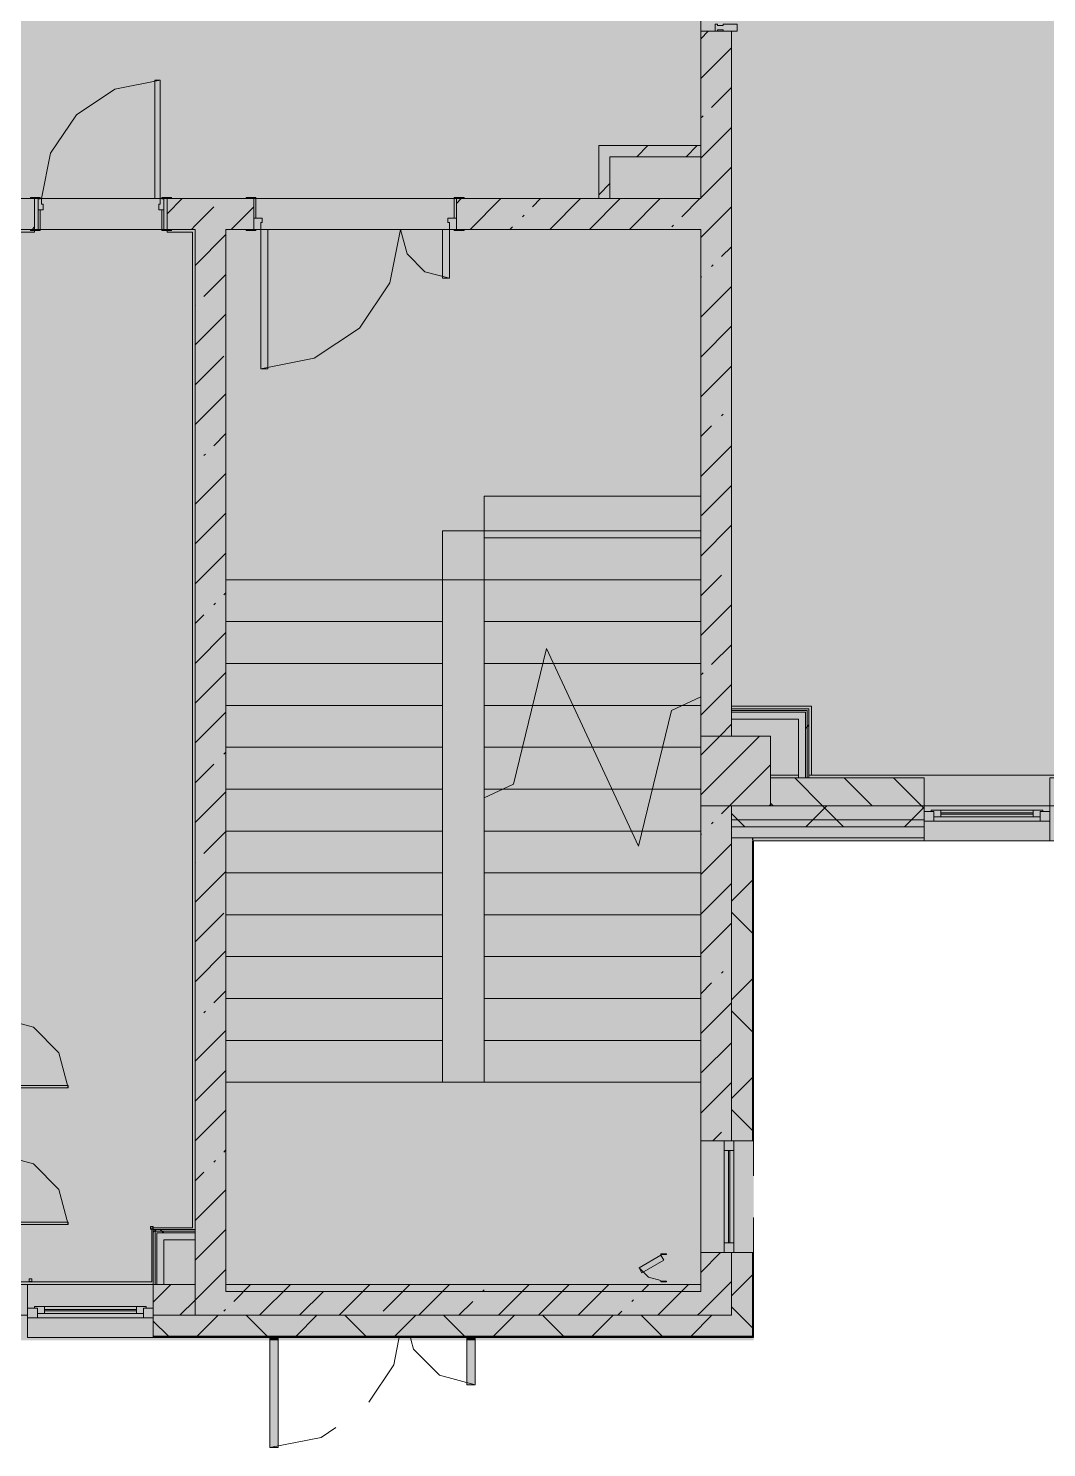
# Model space of a CAD drawing. Header units: millimetres. Extents: x -3817 to 677485, y -22715 to 103890.
# Drawn here: x 13837.6 to 13895, y -19612.1 to -19532.1 of the extents above; entities that cross this region are included whole.
import ezdxf

# ---------------------------------------------------------------- set-up
doc = ezdxf.new("R2010")
doc.units = ezdxf.units.MM
doc.layers.add('PDF _Геометрия', color=7, linetype='Continuous', true_color=0x1d1d1d)
doc.layers.add('PDF _Сплошная заливка', color=7, linetype='Continuous', true_color=0xffffff)

msp = doc.modelspace()

# ---------------------------------------------------------------- hatches: boundary and pattern name
at = {"layer": 'PDF _Сплошная заливка', "true_color": 0xd9d9d9, "transparency": 33554559}
for points in [[(13871.022, -19606.078), (13878.479, -19606.078), (13878.479, -19577.89), (13949.343, -19577.89), (13949.343, -19388.526), (13611.166, -19388.526), (13611.166, -19416.651), (13586.364, -19416.651), (13586.364, -19606.078), (13856.416, -19606.078)], [(13875.487, -19539.308), (13875.487, -19538.678), (13870.369, -19538.678), (13870.369, -19539.308), (13871.022, -19539.308)], [(13881.486, -19570.547), (13881.585, -19570.449), (13877.219, -19570.449), (13877.219, -19570.547), (13881.227, -19570.547)], [(13881.388, -19570.646), (13881.486, -19570.547), (13877.219, -19570.547), (13877.219, -19570.646), (13881.19, -19570.646)], [(13881.486, -19574.346), (13881.585, -19574.346), (13881.585, -19570.547), (13881.486, -19570.646), (13881.486, -19571.039)], [(13878.479, -19575.921), (13879.424, -19575.921), (13879.424, -19571.984), (13875.487, -19571.984), (13875.487, -19575.921), (13878.326, -19575.921)], [(13844.721, -19602.928), (13844.819, -19602.928), (13844.819, -19600.011), (13844.721, -19600.011), (13844.721, -19601.977)], [(13875.487, -19604.66), (13875.487, -19602.928), (13846.984, -19602.928), (13846.984, -19604.66), (13871.022, -19604.66)]]:
    msp.add_hatch(color=254, dxfattribs=at).paths.add_polyline_path(points)
h = msp.add_hatch(color=254, dxfattribs=at)
h.paths.add_polyline_path([(13875.487, -19541.67), (13877.219, -19541.67), (13877.219, -19532.222), (13875.487, -19532.222), (13875.487, -19540.344)], flags=0)
h.paths.add_polyline_path([(13875.487, -19519.626), (13877.219, -19519.626), (13877.219, -19518.049), (13875.487, -19518.049), (13875.487, -19518.332)], flags=0)
at = {"layer": 'PDF _Сплошная заливка', "true_color": 0xcdcdcd, "transparency": 33554559}
msp.add_hatch(color=254, dxfattribs=at).paths.add_polyline_path([(13844.701, -19541.67), (13845.016, -19541.67), (13845.016, -19534.978), (13844.701, -19534.978), (13844.701, -19540.344)])
at = {"layer": 'PDF _Сплошная заливка', "true_color": 0xd9d9d9, "transparency": 33554559}
h = msp.add_hatch(color=254, dxfattribs=at)
h.paths.add_polyline_path([(13832.497, -19543.403), (13837.929, -19543.403), (13837.929, -19541.67), (13827.304, -19541.67), (13827.304, -19543.403), (13831.867, -19543.403)], flags=0)
h.paths.add_polyline_path([(13846.984, -19543.403), (13846.984, -19541.67), (13845.41, -19541.67), (13845.461, -19543.403), (13845.646, -19543.403)], flags=0)
h.paths.add_polyline_path([(13812.497, -19543.403), (13818.643, -19543.403), (13818.643, -19541.67), (13807.616, -19541.67), (13807.616, -19543.403), (13810.135, -19543.403)], flags=0)
at = {"layer": 'PDF _Сплошная заливка', "true_color": 0xcdcdcd, "transparency": 33554559}
h = msp.add_hatch(color=254, dxfattribs=at)
h.paths.add_polyline_path([(13838.126, -19542.3), (13838.402, -19542.3), (13838.323, -19541.67), (13838.126, -19541.67)], flags=0)
h.paths.add_polyline_path([(13844.937, -19542.3), (13845.213, -19542.3), (13845.213, -19541.67), (13845.016, -19541.67), (13845.016, -19541.985)], flags=0)
at = {"layer": 'PDF _Сплошная заливка', "true_color": 0xd9d9d9, "transparency": 33554559}
h = msp.add_hatch(color=254, dxfattribs=at)
h.paths.add_polyline_path([(13862.141, -19543.403), (13875.487, -19543.403), (13875.487, -19541.67), (13861.708, -19541.67), (13861.708, -19543.403)], flags=0)
h.paths.add_polyline_path([(13848.716, -19543.403), (13850.291, -19543.403), (13850.291, -19541.67), (13848.716, -19541.67)], flags=0)
h = msp.add_hatch(color=254, dxfattribs=at)
h.paths.add_polyline_path([(13875.487, -19604.66), (13877.219, -19604.66), (13877.219, -19601.117), (13875.487, -19601.117), (13875.487, -19602.928)], flags=0)
h.paths.add_polyline_path([(13877.219, -19594.818), (13877.219, -19575.921), (13875.487, -19575.921), (13875.487, -19594.818)], flags=0)
h.paths.add_polyline_path([(13877.219, -19571.984), (13877.219, -19541.67), (13875.487, -19541.67), (13875.487, -19571.984), (13876.923, -19571.984)], flags=0)
at = {"layer": 'PDF _Сплошная заливка', "true_color": 0xcdcdcd, "transparency": 33554559}
h = msp.add_hatch(color=254, dxfattribs=at)
h.paths.add_polyline_path([(13850.291, -19543.403), (13850.685, -19543.403), (13850.764, -19542.773), (13850.291, -19542.773)], flags=0)
h.paths.add_polyline_path([(13861.314, -19543.403), (13861.708, -19543.403), (13861.708, -19542.773), (13861.236, -19542.773), (13861.314, -19543.009)], flags=0)
at = {"layer": 'PDF _Сплошная заливка', "true_color": 0xcfcfcf, "transparency": 33554559}
for points in [[(13881.388, -19571.039), (13881.388, -19570.646), (13877.219, -19570.646), (13877.219, -19571.039), (13881.043, -19571.039)], [(13880.994, -19574.346), (13881.388, -19574.346), (13881.388, -19571.039), (13880.994, -19571.039), (13880.994, -19571.17)], [(13846.984, -19600.405), (13846.984, -19600.011), (13844.819, -19600.011), (13844.819, -19600.405), (13845.213, -19600.405)]]:
    msp.add_hatch(color=254, dxfattribs=at).paths.add_polyline_path(points)
at = {"layer": 'PDF _Сплошная заливка', "true_color": 0xd9d9d9, "transparency": 33554559}
h = msp.add_hatch(color=254, dxfattribs=at)
h.paths.add_polyline_path([(13900.236, -19575.921), (13904.62, -19575.921), (13904.62, -19574.346), (13895.172, -19574.346), (13895.172, -19575.921)], flags=0)
h.paths.add_polyline_path([(13911.706, -19575.921), (13913.832, -19575.921), (13913.832, -19574.346), (13911.706, -19574.346), (13911.706, -19575.563)], flags=0)
h.paths.add_polyline_path([(13885.629, -19575.921), (13888.085, -19575.921), (13888.085, -19574.346), (13879.424, -19574.346), (13879.424, -19575.921)], flags=0)
h = msp.add_hatch(color=254, dxfattribs=at)
h.paths.add_polyline_path([(13944.056, -19576.709), (13948.083, -19576.709), (13948.083, -19575.921), (13943.516, -19575.921), (13943.516, -19576.709)], flags=0)
h.paths.add_polyline_path([(13878.326, -19576.709), (13888.085, -19576.709), (13888.085, -19575.921), (13877.219, -19575.921), (13877.219, -19576.709)], flags=0)
h.paths.add_polyline_path([(13904.62, -19576.709), (13904.62, -19575.921), (13895.172, -19575.921), (13895.172, -19576.709), (13900.236, -19576.709)], flags=0)
h.paths.add_polyline_path([(13922.257, -19576.709), (13922.257, -19575.921), (13911.706, -19575.921), (13911.706, -19576.709), (13914.843, -19576.709)], flags=0)
h = msp.add_hatch(color=254, dxfattribs=at)
h.paths.add_polyline_path([(13904.62, -19577.102), (13904.62, -19576.709), (13895.172, -19576.709), (13895.172, -19577.102), (13900.236, -19577.102)], flags=0)
h.paths.add_polyline_path([(13948.87, -19577.102), (13948.87, -19576.709), (13943.516, -19576.709), (13943.516, -19577.102), (13948.083, -19577.102)], flags=0)
h.paths.add_polyline_path([(13878.326, -19577.102), (13888.085, -19577.102), (13888.085, -19576.709), (13877.219, -19576.709), (13877.219, -19577.102)], flags=0)
h.paths.add_polyline_path([(13914.843, -19577.102), (13922.257, -19577.102), (13922.257, -19576.709), (13911.706, -19576.709), (13911.706, -19577.102)], flags=0)
h = msp.add_hatch(color=254, dxfattribs=at)
h.paths.add_polyline_path([(13877.219, -19605.841), (13878.4, -19605.841), (13878.4, -19601.117), (13877.219, -19601.117), (13877.219, -19604.66)], flags=0)
h.paths.add_polyline_path([(13877.219, -19594.818), (13878.4, -19594.818), (13878.326, -19577.732), (13877.219, -19577.732), (13877.219, -19584.367)], flags=0)
h = msp.add_hatch(color=254, dxfattribs=at)
h.paths.add_polyline_path([(13845.461, -19604.66), (13846.984, -19604.66), (13846.984, -19602.928), (13844.622, -19602.928), (13844.622, -19604.66)], flags=0)
h.paths.add_polyline_path([(13800.136, -19604.66), (13802.104, -19604.66), (13802.104, -19602.928), (13800.136, -19602.928)], flags=0)
h.paths.add_polyline_path([(13809.19, -19604.66), (13837.536, -19604.66), (13837.536, -19602.928), (13809.19, -19602.928)], flags=0)
h = msp.add_hatch(color=254, dxfattribs=at)
h.paths.add_polyline_path([(13877.219, -19605.841), (13877.219, -19604.66), (13844.622, -19604.66), (13844.622, -19605.841), (13871.022, -19605.841)], flags=0)
h.paths.add_polyline_path([(13827.202, -19605.841), (13837.536, -19605.841), (13837.536, -19604.66), (13809.19, -19604.66), (13809.19, -19605.841), (13812.595, -19605.841)], flags=0)
h.paths.add_polyline_path([(13794.23, -19605.841), (13802.104, -19605.841), (13802.104, -19604.66), (13794.23, -19604.66)], flags=0)
h.paths.add_polyline_path([(13768.775, -19605.841), (13769.822, -19605.841), (13769.822, -19604.66), (13760.767, -19604.66), (13760.767, -19605.841)], flags=0)
h.paths.add_polyline_path([(13744.232, -19605.841), (13744.232, -19604.66), (13738.327, -19604.66), (13738.327, -19605.841), (13739.562, -19605.841)], flags=0)
h.paths.add_polyline_path([(13659.224, -19605.841), (13665.495, -19605.841), (13665.495, -19604.66), (13654.471, -19604.66), (13654.471, -19605.841), (13658.408, -19605.841)], flags=0)
h.paths.add_polyline_path([(13728.606, -19605.841), (13731.24, -19605.841), (13731.24, -19604.66), (13724.39, -19604.66), (13724.39, -19605.841), (13724.955, -19605.841)], flags=0)
h.paths.add_polyline_path([(13689.903, -19605.841), (13700.926, -19605.841), (13700.926, -19604.66), (13689.903, -19604.66)], flags=0)
h.paths.add_polyline_path([(13632.031, -19605.841), (13637.937, -19605.841), (13637.937, -19604.66), (13632.031, -19604.66)], flags=0)
h.paths.add_polyline_path([(13588.568, -19605.841), (13592.663, -19605.841), (13592.663, -19604.66), (13586.364, -19604.66), (13586.394, -19605.841)], flags=0)
h.paths.add_polyline_path([(13617.071, -19605.841), (13624.945, -19605.841), (13624.945, -19604.66), (13617.071, -19604.66)], flags=0)
at = {"layer": 'PDF _Сплошная заливка', "true_color": 0xe2e2e2, "transparency": 33554559}
msp.add_hatch(color=254, dxfattribs=at).paths.add_polyline_path([(13851.197, -19612.125), (13851.669, -19612.125), (13851.669, -19606.078), (13851.197, -19606.078), (13851.197, -19610.782)])

# ---------------------------------------------------------------- linework, layer by layer
at = {"layer": 'PDF _Геометрия', "color": 9, "lineweight": 9, "true_color": 0xb7b7b7}
for points in [[(13862.141, -19541.67), (13869.739, -19541.67), (13869.739, -19538.678), (13875.487, -19538.678), (13875.487, -19518.332)], [(13875.487, -19519.624), (13875.487, -19532.222), (13876.755, -19532.222)], [(13877.219, -19532.222), (13877.219, -19570.291), (13881.742, -19570.291), (13881.742, -19574.189), (13881.742, -19570.291), (13877.219, -19570.291)], [(13838.323, -19541.67), (13838.833, -19539.109), (13840.283, -19536.938), (13842.455, -19535.487), (13845.016, -19534.978)], [(13827.54, -19541.67), (13837.693, -19541.67)], [(13845.646, -19541.67), (13849.858, -19541.67)], [(13837.929, -19543.466), (13837.929, -19543.56), (13835.89, -19543.56), (13835.89, -19566.792), (13833.449, -19566.792), (13833.449, -19572.382), (13835.89, -19572.382), (13835.89, -19574.425), (13835.89, -19602.771), (13844.539, -19602.771), (13844.539, -19599.726), (13846.827, -19599.726), (13846.827, -19543.56), (13845.41, -19543.56), (13845.41, -19543.466)], [(13850.685, -19551.276), (13853.698, -19550.677), (13856.253, -19548.97), (13857.959, -19546.416), (13858.559, -19543.403), (13858.928, -19544.781), (13859.937, -19545.789), (13861.314, -19546.158)], [(13850.685, -19543.403), (13860.921, -19543.403)], [(13863.283, -19563.166), (13860.921, -19563.166), (13863.283, -19563.166), (13863.283, -19560.41)], [(13848.716, -19567.892), (13848.716, -19602.928), (13848.716, -19566.758)], [(13876.81, -19594.818), (13876.81, -19596.787), (13876.81, -19594.818), (13875.487, -19594.818), (13875.487, -19596.787), (13875.487, -19594.818)], [(13876.81, -19601.117), (13876.81, -19599.149), (13876.81, -19601.117), (13875.487, -19601.117), (13875.487, -19599.149), (13875.487, -19601.117)], [(13873.243, -19602.692), (13872.535, -19602.502), (13872.016, -19601.983)], [(13851.197, -19605.904), (13851.197, -19606.078)], [(13851.669, -19606.078), (13851.669, -19605.904)], [(13858.489, -19605.904), (13858.455, -19606.078)], [(13859.114, -19605.904), (13859.161, -19606.078)], [(13862.299, -19605.904), (13862.299, -19606.078)], [(13862.771, -19606.078), (13862.771, -19605.904)]]:
    msp.add_lwpolyline(points, dxfattribs=at)
at = {"layer": 'PDF _Геометрия', "color": 8, "lineweight": 9, "true_color": 0x737373}
for points in [[(13877.219, -19571.984), (13877.219, -19541.67), (13877.219, -19532.222), (13875.487, -19532.222), (13875.487, -19519.626), (13876.755, -19519.626)], [(13875.487, -19532.645), (13875.91, -19532.222)], [(13876.755, -19532.222), (13875.487, -19532.222), (13875.487, -19538.678)], [(13875.487, -19534.89), (13877.219, -19533.157)], [(13876.098, -19536.523), (13877.219, -19535.402)], [(13875.537, -19537.085), (13875.631, -19536.991)], [(13875.487, -19539.38), (13877.219, -19537.647)], [(13875.487, -19539.308), (13875.487, -19538.678), (13870.369, -19538.678), (13869.739, -19538.678), (13869.739, -19541.67), (13862.141, -19541.67)], [(13871.878, -19539.308), (13872.508, -19538.678)], [(13874.662, -19539.308), (13875.292, -19538.678)], [(13875.487, -19541.625), (13877.219, -19539.892)], [(13869.739, -19541.447), (13870.369, -19540.817)], [(13837.693, -19541.67), (13827.54, -19541.67)], [(13837.929, -19543.403), (13837.929, -19541.67)], [(13838.244, -19541.67), (13844.701, -19541.67)], [(13845.41, -19542.518), (13846.257, -19541.67)], [(13845.41, -19541.67), (13845.41, -19543.403)], [(13849.858, -19541.67), (13848.716, -19541.67), (13846.984, -19541.67), (13845.461, -19541.67)], [(13850.291, -19543.403), (13850.291, -19541.67)], [(13850.409, -19541.67), (13861.59, -19541.67)], [(13861.708, -19541.934), (13861.972, -19541.67)], [(13861.708, -19541.67), (13861.708, -19543.403)], [(13862.484, -19543.403), (13864.216, -19541.67)], [(13865.996, -19542.136), (13866.461, -19541.67)], [(13866.974, -19543.403), (13868.706, -19541.67)], [(13869.219, -19543.403), (13870.951, -19541.67)], [(13869.739, -19541.67), (13870.369, -19541.67)], [(13871.464, -19543.403), (13873.196, -19541.67)], [(13874.415, -19542.697), (13875.441, -19541.67)], [(13846.769, -19543.403), (13846.984, -19543.188), (13848.036, -19542.136)], [(13849.014, -19543.403), (13850.291, -19542.126)], [(13865.435, -19542.697), (13865.528, -19542.604)], [(13875.487, -19543.87), (13877.219, -19542.137)], [(13835.646, -19543.403), (13837.693, -19543.403)], [(13837.789, -19543.403), (13837.929, -19543.263)], [(13845.095, -19543.403), (13838.244, -19543.403)], [(13845.461, -19543.403), (13846.984, -19543.403), (13846.984, -19599.814), (13844.622, -19599.814), (13844.622, -19599.912), (13844.622, -19600.405), (13844.622, -19602.928), (13845.213, -19602.928), (13845.213, -19600.405), (13846.984, -19600.405), (13846.984, -19602.928), (13846.984, -19604.66), (13875.487, -19604.66), (13877.219, -19604.66), (13875.487, -19604.66), (13846.984, -19604.66), (13844.622, -19604.66), (13844.622, -19602.928), (13846.984, -19602.928), (13846.984, -19604.66), (13844.622, -19604.66), (13844.622, -19605.904), (13877.219, -19605.904), (13878.424, -19605.904), (13878.463, -19605.904), (13878.463, -19601.117), (13877.219, -19601.117), (13877.219, -19604.66), (13877.219, -19601.117), (13875.487, -19601.117), (13875.487, -19602.928), (13872.731, -19602.928)], [(13848.716, -19584.427), (13860.921, -19584.427), (13848.716, -19584.427), (13860.921, -19584.427), (13848.716, -19584.427), (13848.716, -19586.789), (13848.716, -19589.151), (13848.716, -19591.514), (13860.921, -19591.514), (13863.283, -19591.514), (13875.487, -19591.514), (13875.487, -19569.771), (13875.487, -19567.892), (13875.487, -19565.53), (13875.487, -19563.168), (13875.487, -19560.806), (13875.487, -19558.444), (13863.283, -19558.444), (13875.487, -19558.444), (13875.487, -19543.403), (13862.141, -19543.403), (13875.487, -19543.403), (13875.487, -19594.818), (13877.219, -19594.818), (13877.219, -19577.89), (13877.219, -19577.732), (13877.219, -19575.921), (13878.637, -19575.921), (13888.085, -19575.921), (13888.085, -19577.89), (13888.085, -19575.921), (13895.172, -19575.921)], [(13875.487, -19602.928), (13848.716, -19602.928), (13848.716, -19543.403), (13849.858, -19543.403)], [(13849.112, -19543.403), (13848.716, -19543.403), (13848.716, -19563.168), (13860.921, -19563.168), (13860.921, -19565.53), (13860.921, -19567.892), (13860.921, -19570.254), (13860.921, -19572.617), (13860.921, -19574.979), (13860.921, -19577.341), (13860.921, -19579.703), (13860.921, -19582.065), (13860.921, -19584.427), (13860.921, -19586.789), (13860.921, -19589.151), (13860.921, -19591.514), (13848.716, -19591.514), (13848.716, -19603.324), (13875.487, -19603.324), (13875.487, -19591.514), (13863.283, -19591.514), (13860.921, -19591.514), (13848.716, -19591.514), (13848.716, -19602.928)], [(13848.716, -19563.168), (13860.921, -19563.168), (13860.921, -19591.514), (13848.716, -19591.514), (13848.716, -19563.168), (13860.921, -19563.168), (13860.921, -19560.41), (13875.487, -19560.41), (13875.487, -19543.403), (13848.716, -19543.403), (13848.716, -19563.168), (13860.921, -19563.168), (13860.921, -19560.41), (13863.283, -19560.41)], [(13864.729, -19543.403), (13864.873, -19543.258)], [(13873.853, -19543.258), (13873.947, -19543.165)], [(13846.984, -19545.433), (13848.716, -19543.701)], [(13876.66, -19544.942), (13877.219, -19544.382)], [(13876.098, -19545.503), (13876.192, -19545.41)], [(13847.475, -19547.187), (13848.716, -19545.946)], [(13875.487, -19546.115), (13875.537, -19546.065)], [(13875.487, -19548.36), (13877.219, -19546.627)], [(13846.984, -19547.678), (13847.007, -19547.655)], [(13846.984, -19549.923), (13848.716, -19548.19)], [(13875.487, -19550.605), (13877.219, -19548.872)], [(13846.984, -19552.168), (13848.597, -19550.555)], [(13875.487, -19552.85), (13877.219, -19551.117)], [(13846.984, -19554.413), (13848.716, -19552.68)], [(13876.66, -19553.922), (13876.753, -19553.829)], [(13875.487, -19555.095), (13876.098, -19554.483)], [(13848.036, -19555.606), (13848.716, -19554.925)], [(13847.475, -19556.167), (13847.568, -19556.074)], [(13875.487, -19557.339), (13877.219, -19555.607)], [(13846.991, -19558.896), (13848.716, -19557.17)], [(13875.537, -19559.534), (13877.219, -19557.852)], [(13863.283, -19558.444), (13863.283, -19560.806), (13863.283, -19563.168), (13875.487, -19563.168), (13863.283, -19563.168)], [(13846.984, -19561.148), (13848.716, -19559.415)], [(13875.487, -19561.829), (13877.219, -19560.097)], [(13846.984, -19563.393), (13848.716, -19561.66)], [(13875.487, -19591.514), (13863.283, -19591.514), (13863.283, -19575.462), (13863.283, -19574.979), (13863.283, -19572.617), (13863.283, -19570.254), (13863.283, -19567.892), (13863.283, -19565.53), (13875.487, -19565.53), (13863.283, -19565.53), (13863.283, -19563.168), (13863.283, -19565.53), (13863.283, -19567.892), (13863.283, -19570.254), (13863.283, -19572.617), (13863.283, -19574.979), (13863.283, -19577.341), (13863.283, -19579.703), (13863.283, -19582.065), (13863.283, -19584.427), (13863.283, -19586.789), (13863.283, -19589.151), (13863.283, -19591.514), (13875.487, -19591.514), (13875.487, -19601.977), (13875.487, -19601.117), (13875.487, -19599.149)], [(13875.487, -19564.074), (13876.66, -19562.902)], [(13848.597, -19564.024), (13848.716, -19563.905)], [(13848.036, -19564.586), (13848.129, -19564.492)], [(13875.487, -19566.319), (13877.219, -19564.587)], [(13846.984, -19565.638), (13847.475, -19565.147)], [(13848.716, -19584.367), (13848.716, -19582.065), (13848.716, -19579.703), (13848.716, -19577.341), (13848.716, -19574.979), (13848.716, -19572.617), (13848.716, -19570.254), (13848.716, -19567.892), (13848.716, -19565.53), (13860.921, -19565.53), (13848.716, -19565.53), (13860.921, -19565.53), (13848.716, -19565.53)], [(13846.984, -19567.883), (13848.716, -19566.15)], [(13848.716, -19566.758), (13848.716, -19571.064)], [(13863.283, -19575.462), (13864.925, -19574.696), (13866.785, -19567.041), (13871.985, -19578.192), (13873.845, -19570.537), (13875.487, -19569.771)], [(13876.098, -19567.953), (13877.219, -19566.832)], [(13846.984, -19570.128), (13848.716, -19568.395)], [(13875.487, -19570.809), (13877.219, -19569.077)], [(13875.537, -19568.514), (13875.631, -19568.421)], [(13875.487, -19571.906), (13875.487, -19569.771), (13875.487, -19570.254), (13875.487, -19572.617), (13873.34, -19572.617), (13875.487, -19572.617), (13873.34, -19572.617), (13869.385, -19572.617), (13873.34, -19572.617), (13875.487, -19572.617), (13875.487, -19574.979), (13875.487, -19577.341), (13875.487, -19579.703), (13875.487, -19582.065), (13875.487, -19584.367)], [(13846.984, -19572.373), (13848.716, -19570.64)], [(13866.005, -19570.254), (13863.283, -19570.254)], [(13866.005, -19570.254), (13863.283, -19570.254)], [(13868.284, -19570.254), (13866.005, -19570.254)], [(13868.284, -19570.254), (13866.005, -19570.254)], [(13881.486, -19574.346), (13881.486, -19571.039), (13881.486, -19570.646), (13881.486, -19570.547), (13877.219, -19570.547)], [(13881.388, -19574.346), (13881.388, -19571.039), (13881.388, -19570.646), (13877.219, -19570.646)], [(13875.487, -19573.054), (13876.557, -19571.984), (13877.219, -19571.322)], [(13881.388, -19571.555), (13881.486, -19571.457), (13881.585, -19571.358)], [(13875.487, -19575.299), (13878.802, -19571.984)], [(13848.597, -19573.004), (13848.691, -19572.911)], [(13865.43, -19572.617), (13863.283, -19572.617)], [(13865.43, -19572.617), (13863.283, -19572.617)], [(13869.385, -19572.617), (13865.43, -19572.617)], [(13869.385, -19572.617), (13865.43, -19572.617)], [(13846.984, -19574.618), (13848.036, -19573.566)], [(13848.716, -19573.426), (13848.716, -19577.363)], [(13876.66, -19576.372), (13877.11, -19575.921), (13879.424, -19573.607)], [(13878.637, -19575.921), (13888.085, -19575.921), (13888.085, -19574.346), (13879.424, -19574.346), (13879.424, -19574.189), (13880.994, -19574.189)], [(13883.543, -19577.102), (13883.149, -19576.709), (13882.362, -19575.921), (13880.787, -19574.346)], [(13881.58, -19574.189), (13913.832, -19574.189)], [(13885.145, -19575.921), (13883.571, -19574.346)], [(13888.085, -19576.077), (13887.929, -19575.921), (13886.354, -19574.346)], [(13911.706, -19575.921), (13913.832, -19575.921), (13913.832, -19574.346), (13911.706, -19574.346), (13911.706, -19575.921), (13904.62, -19575.921), (13904.62, -19577.89), (13904.62, -19575.921), (13895.172, -19575.921), (13895.172, -19577.89), (13895.172, -19575.921), (13895.172, -19574.346), (13904.62, -19574.346), (13904.62, -19575.921), (13895.172, -19575.921), (13888.085, -19575.921)], [(13846.984, -19576.863), (13848.716, -19575.13)], [(13864.319, -19574.979), (13863.283, -19574.979)], [(13864.319, -19574.979), (13863.283, -19574.979)], [(13870.487, -19574.979), (13864.319, -19574.979)], [(13870.487, -19574.979), (13864.319, -19574.979)], [(13875.487, -19581.039), (13875.487, -19575.921)], [(13877.219, -19577.732), (13877.219, -19575.921)], [(13879.355, -19575.921), (13879.424, -19575.852)], [(13879.578, -19575.921), (13879.424, -19575.768)], [(13881.408, -19577.102), (13881.802, -19576.709), (13882.589, -19575.921)], [(13886.976, -19577.102), (13887.369, -19576.709), (13888.085, -19575.993)], [(13888.636, -19576.236), (13888.085, -19576.236)], [(13888.479, -19576.157), (13894.778, -19576.157)], [(13889.03, -19576.157), (13889.03, -19576.551)], [(13889.03, -19576.315), (13894.227, -19576.315)], [(13894.227, -19576.157), (13894.227, -19576.551)], [(13895.172, -19576.236), (13894.62, -19576.236)], [(13876.098, -19576.933), (13876.192, -19576.84)], [(13877.975, -19577.102), (13877.581, -19576.709), (13877.219, -19576.347)], [(13877.219, -19576.709), (13888.085, -19576.709)], [(13877.219, -19577.102), (13888.085, -19577.102)], [(13888.085, -19576.787), (13895.172, -19576.787)], [(13894.227, -19576.394), (13889.03, -19576.394)], [(13847.475, -19578.617), (13848.716, -19577.375)], [(13875.487, -19577.544), (13875.537, -19577.494)], [(13878.4, -19577.842), (13878.4, -19577.732), (13877.219, -19577.732), (13878.4, -19577.732), (13878.424, -19577.732), (13888.085, -19577.732)], [(13877.219, -19594.818), (13877.219, -19577.89)], [(13878.463, -19596.787), (13878.463, -19594.818), (13877.219, -19594.818), (13878.463, -19594.818), (13878.463, -19577.891)], [(13878.424, -19577.856), (13878.424, -19577.732), (13878.4, -19577.732)], [(13878.4, -19594.818), (13878.4, -19577.897)], [(13878.463, -19577.89), (13878.424, -19577.89)], [(13878.424, -19594.818), (13878.424, -19577.895)], [(13880.873, -19577.89), (13878.479, -19577.89)], [(13885.629, -19577.89), (13883.235, -19577.89)], [(13875.487, -19579.789), (13877.219, -19578.057)], [(13846.984, -19579.108), (13847.007, -19579.085)], [(13846.984, -19581.353), (13848.716, -19579.62)], [(13848.716, -19579.725), (13848.716, -19583.662)], [(13875.487, -19582.034), (13877.219, -19580.302)], [(13877.219, -19581.291), (13878.4, -19580.11)], [(13878.4, -19583.095), (13877.219, -19581.914)], [(13846.984, -19583.597), (13848.597, -19581.984)], [(13875.487, -19584.279), (13877.219, -19582.547)], [(13875.487, -19587.338), (13875.487, -19583.401)], [(13846.984, -19585.842), (13848.716, -19584.11)], [(13875.487, -19584.427), (13863.283, -19584.427), (13875.487, -19584.427), (13863.283, -19584.427), (13875.487, -19584.427), (13875.487, -19586.789), (13875.487, -19589.151), (13863.283, -19589.151), (13875.487, -19589.151), (13863.283, -19589.151), (13875.487, -19589.151)], [(13875.487, -19586.524), (13876.098, -19585.913)], [(13876.66, -19585.352), (13876.753, -19585.259)], [(13877.219, -19586.859), (13878.4, -19585.678)], [(13848.036, -19587.036), (13848.716, -19586.355)], [(13848.716, -19586.024), (13848.716, -19589.961)], [(13847.475, -19587.597), (13847.568, -19587.503)], [(13875.487, -19588.769), (13877.219, -19587.037)], [(13878.4, -19588.663), (13877.219, -19587.482)], [(13839.827, -19591.825), (13835.89, -19591.825), (13835.89, -19591.699), (13839.827, -19591.699), (13839.827, -19591.825), (13839.3, -19589.857), (13837.859, -19588.416), (13835.89, -19587.888)], [(13846.984, -19590.332), (13848.716, -19588.6)], [(13875.487, -19596.787), (13875.487, -19594.818), (13875.487, -19589.7)], [(13875.537, -19590.964), (13877.219, -19589.282)], [(13846.984, -19592.577), (13848.716, -19590.845)], [(13875.487, -19593.259), (13877.219, -19591.527)], [(13877.219, -19592.426), (13878.4, -19591.245)], [(13848.716, -19592.323), (13848.716, -19596.26)], [(13846.984, -19594.822), (13848.716, -19593.09)], [(13878.4, -19594.231), (13877.219, -19593.049)], [(13876.173, -19594.818), (13876.66, -19594.332)], [(13848.597, -19595.454), (13848.716, -19595.335)], [(13875.487, -19594.818), (13877.219, -19594.818), (13876.81, -19594.818), (13876.81, -19601.117)], [(13877.046, -19600.566), (13877.046, -19595.369)], [(13877.125, -19600.566), (13877.125, -19595.369)], [(13877.361, -19601.117), (13877.361, -19594.818)], [(13839.827, -19599.535), (13835.89, -19599.535), (13835.89, -19599.409), (13839.827, -19599.409), (13839.827, -19599.535), (13839.3, -19597.566), (13837.859, -19596.125), (13835.89, -19595.598)], [(13848.036, -19596.016), (13848.129, -19595.922)], [(13846.984, -19597.067), (13847.475, -19596.577)], [(13846.984, -19599.312), (13848.716, -19597.58)], [(13848.716, -19598.622), (13848.716, -19602.928), (13851.472, -19602.928)], [(13878.463, -19599.149), (13878.463, -19601.117), (13877.219, -19601.117), (13875.487, -19601.117)], [(13844.622, -19599.969), (13844.651, -19599.941), (13844.777, -19599.814)], [(13844.651, -19599.941), (13844.7, -19599.892)], [(13844.721, -19602.928), (13844.721, -19600.405), (13844.721, -19600.011), (13844.721, -19599.912), (13846.984, -19599.912), (13846.984, -19599.814)], [(13846.984, -19599.912), (13846.984, -19600.011), (13844.819, -19600.011), (13844.819, -19600.405), (13844.819, -19602.928)], [(13845.208, -19600.011), (13845.109, -19599.912), (13845.011, -19599.814)], [(13846.984, -19601.557), (13848.716, -19599.825)], [(13846.984, -19600.405), (13846.984, -19600.011)], [(13844.622, -19605.865), (13877.219, -19605.865), (13878.4, -19605.865), (13878.424, -19605.865), (13878.424, -19601.117)], [(13844.622, -19605.841), (13877.219, -19605.841), (13878.4, -19605.841), (13878.4, -19601.117)], [(13875.487, -19602.239), (13876.609, -19601.117)], [(13846.126, -19604.66), (13846.984, -19603.802), (13847.859, -19602.928), (13848.716, -19602.07)], [(13877.219, -19603.561), (13878.4, -19602.38)], [(13819.623, -19602.928), (13809.19, -19602.928), (13809.19, -19604.66), (13809.19, -19605.904), (13802.104, -19605.904), (13802.104, -19604.66), (13802.104, -19602.928), (13809.19, -19602.928), (13809.19, -19604.66), (13837.536, -19604.66), (13837.536, -19602.928), (13844.622, -19602.928), (13844.622, -19604.66), (13844.622, -19605.904), (13837.536, -19605.904), (13839.898, -19605.904), (13837.536, -19605.904), (13837.536, -19604.66), (13837.536, -19602.928), (13825.607, -19602.928)], [(13844.622, -19603.919), (13845.614, -19602.928)], [(13849.159, -19603.873), (13850.103, -19602.928)], [(13852.653, -19602.928), (13850.291, -19602.928)], [(13850.616, -19604.66), (13852.348, -19602.928)], [(13852.861, -19604.66), (13854.21, -19603.312)], [(13853.834, -19602.928), (13857.771, -19602.928)], [(13858.952, -19602.928), (13855.015, -19602.928)], [(13855.106, -19604.66), (13856.838, -19602.928)], [(13857.577, -19604.434), (13859.083, -19602.928)], [(13859.596, -19604.66), (13861.328, -19602.928)], [(13860.133, -19602.928), (13864.07, -19602.928)], [(13863.677, -19602.928), (13861.314, -19602.928)], [(13863.19, -19603.312), (13863.283, -19603.218)], [(13864.086, -19604.66), (13865.818, -19602.928)], [(13866.331, -19604.66), (13868.063, -19602.928)], [(13866.432, -19602.928), (13870.369, -19602.928)], [(13868.576, -19604.66), (13870.308, -19602.928)], [(13872.17, -19603.312), (13872.553, -19602.928)], [(13873.066, -19604.66), (13874.798, -19602.928)], [(13875.311, -19604.66), (13875.487, -19604.484), (13877.219, -19602.752)], [(13838.087, -19604.251), (13837.536, -19604.251)], [(13837.929, -19604.172), (13844.228, -19604.172)], [(13838.481, -19604.172), (13838.481, -19604.566)], [(13838.481, -19604.33), (13843.677, -19604.33)], [(13843.677, -19604.172), (13843.677, -19604.566)], [(13844.622, -19604.251), (13844.071, -19604.251)], [(13861.841, -19604.66), (13862.629, -19603.873)], [(13871.608, -19603.873), (13871.702, -19603.78)], [(13878.4, -19605.366), (13877.219, -19604.185)], [(13837.536, -19604.802), (13844.622, -19604.802)], [(13843.677, -19604.408), (13838.481, -19604.408)], [(13845.471, -19605.841), (13844.622, -19604.993)], [(13847.101, -19605.841), (13848.283, -19604.66)], [(13848.597, -19604.434), (13848.691, -19604.341)], [(13851.038, -19605.841), (13849.857, -19604.66)], [(13852.669, -19605.841), (13853.85, -19604.66)], [(13856.606, -19605.841), (13855.425, -19604.66)], [(13858.237, -19605.841), (13859.418, -19604.66)], [(13862.174, -19605.841), (13860.993, -19604.66)], [(13863.804, -19605.841), (13864.985, -19604.66)], [(13867.741, -19605.841), (13866.56, -19604.66)], [(13869.372, -19605.841), (13870.553, -19604.66)], [(13870.821, -19604.66), (13871.047, -19604.434)], [(13873.309, -19605.841), (13872.128, -19604.66)], [(13874.939, -19605.841), (13876.12, -19604.66)], [(13842.26, -19605.904), (13844.622, -19605.904), (13842.26, -19605.904)], [(13850.291, -19605.904), (13851.197, -19605.904)], [(13851.669, -19605.904), (13855.803, -19605.904)], [(13858.165, -19605.904), (13862.299, -19605.904)], [(13862.771, -19605.904), (13863.677, -19605.904)]]:
    msp.add_lwpolyline(points, dxfattribs=at)
at = {"layer": 'PDF _Геометрия', "color": 7, "lineweight": 9}
for points in [[(13878.479, -19577.89), (13888.085, -19577.89), (13890.447, -19577.89), (13888.085, -19577.89), (13895.172, -19577.89), (13904.62, -19577.89), (13911.706, -19577.89), (13922.257, -19577.89), (13943.516, -19577.89), (13948.083, -19577.89), (13949.894, -19577.89), (13950.051, -19577.89), (13950.051, -19521.655), (13949.894, -19521.655)], [(13888.314, -19577.89), (13885.629, -19577.89)], [(13894.613, -19577.89), (13890.676, -19577.89)], [(13892.809, -19577.89), (13895.172, -19577.89), (13892.809, -19577.89)]]:
    msp.add_lwpolyline(points, dxfattribs=at)
at = {"layer": 'PDF _Геометрия', "color": 8, "lineweight": 9, "true_color": 0x737373}
for points in [[(13876.44, -19531.907), (13876.44, -19531.828), (13876.306, -19531.828), (13876.306, -19532.222), (13876.44, -19532.222), (13876.44, -19532.143), (13876.755, -19532.143), (13876.755, -19532.222), (13877.542, -19532.222), (13877.542, -19531.828), (13876.755, -19531.828), (13876.755, -19531.907)], [(13875.487, -19539.308), (13875.487, -19541.67), (13870.369, -19541.67), (13870.369, -19539.308)], [(13850.685, -19543.403), (13860.921, -19543.403)], [(13863.283, -19560.806), (13875.487, -19560.806)], [(13860.921, -19567.892), (13848.716, -19567.892)], [(13860.921, -19567.892), (13848.716, -19567.892)], [(13867.182, -19567.892), (13875.487, -19567.892), (13867.182, -19567.892), (13866.579, -19567.892), (13863.283, -19567.892), (13866.579, -19567.892)], [(13866.579, -19567.892), (13867.182, -19567.892)], [(13860.921, -19570.254), (13848.716, -19570.254)], [(13860.921, -19570.254), (13848.716, -19570.254)], [(13866.005, -19570.254), (13868.284, -19570.254)], [(13868.284, -19570.254), (13874.451, -19570.254), (13875.487, -19570.254), (13874.451, -19570.254)], [(13874.451, -19570.254), (13875.487, -19570.254)], [(13881.585, -19571.039), (13881.585, -19570.547), (13881.585, -19570.449), (13877.219, -19570.449), (13877.219, -19571.039), (13880.994, -19571.039), (13880.994, -19574.346), (13881.585, -19574.346)], [(13879.424, -19571.984), (13875.487, -19571.984), (13875.487, -19575.921), (13879.424, -19575.921)], [(13860.921, -19572.617), (13848.716, -19572.617)], [(13860.921, -19572.617), (13848.716, -19572.617)], [(13865.43, -19572.617), (13869.385, -19572.617)], [(13860.921, -19574.979), (13848.716, -19574.979)], [(13860.921, -19574.979), (13848.716, -19574.979)], [(13864.319, -19574.979), (13870.487, -19574.979)], [(13870.487, -19574.979), (13872.766, -19574.979), (13875.487, -19574.979), (13872.766, -19574.979)], [(13872.766, -19574.979), (13875.487, -19574.979)], [(13888.085, -19576.787), (13888.085, -19576.236), (13888.636, -19576.236), (13888.636, -19576.787)], [(13894.778, -19576.157), (13888.479, -19576.157), (13888.479, -19576.236), (13888.636, -19576.236), (13888.636, -19576.551), (13894.62, -19576.551), (13894.62, -19576.236), (13894.778, -19576.236)], [(13894.62, -19576.787), (13894.62, -19576.236), (13895.172, -19576.236), (13895.172, -19576.787)], [(13860.921, -19577.341), (13848.716, -19577.341)], [(13860.921, -19577.341), (13848.716, -19577.341)], [(13863.283, -19577.341), (13871.588, -19577.341)], [(13871.588, -19577.341), (13872.192, -19577.341), (13875.487, -19577.341), (13872.192, -19577.341), (13871.588, -19577.341), (13863.283, -19577.341)], [(13872.192, -19577.341), (13875.487, -19577.341)], [(13860.921, -19579.703), (13848.716, -19579.703)], [(13860.921, -19579.703), (13848.716, -19579.703)], [(13863.283, -19579.703), (13875.487, -19579.703)], [(13863.283, -19579.703), (13875.487, -19579.703)], [(13860.921, -19582.065), (13848.716, -19582.065)], [(13860.921, -19582.065), (13848.716, -19582.065)], [(13863.283, -19582.065), (13875.487, -19582.065)], [(13863.283, -19582.065), (13875.487, -19582.065)], [(13860.921, -19586.789), (13848.716, -19586.789)], [(13860.921, -19586.789), (13848.716, -19586.789)], [(13863.283, -19586.789), (13875.487, -19586.789)], [(13863.283, -19586.789), (13875.487, -19586.789)], [(13860.921, -19589.151), (13848.716, -19589.151)], [(13860.921, -19589.151), (13848.716, -19589.151)], [(13877.361, -19595.369), (13876.81, -19595.369), (13876.81, -19594.818), (13877.361, -19594.818)], [(13844.614, -19599.649), (13844.461, -19599.649), (13844.461, -19599.806), (13844.614, -19599.806)], [(13877.361, -19601.117), (13876.81, -19601.117), (13876.81, -19600.566), (13877.361, -19600.566)], [(13837.618, -19602.763), (13837.772, -19602.763), (13837.772, -19602.605), (13837.618, -19602.605)], [(13837.536, -19604.802), (13837.536, -19604.251), (13838.087, -19604.251), (13838.087, -19604.802)], [(13844.228, -19604.172), (13837.929, -19604.172), (13837.929, -19604.251), (13838.087, -19604.251), (13838.087, -19604.566), (13844.071, -19604.566), (13844.071, -19604.251), (13844.228, -19604.251)], [(13844.071, -19604.802), (13844.071, -19604.251), (13844.622, -19604.251), (13844.622, -19604.802)]]:
    msp.add_lwpolyline(points, close=True, dxfattribs=at)
at = {"layer": 'PDF _Геометрия', "color": 9, "lineweight": 9, "true_color": 0xb7b7b7}
for points in [[(13845.016, -19534.978), (13844.701, -19534.978), (13844.701, -19541.67), (13845.016, -19541.67)], [(13838.244, -19541.67), (13838.244, -19541.607), (13837.693, -19541.607), (13837.693, -19541.67)], [(13838.126, -19543.403), (13838.126, -19541.67), (13837.929, -19541.67), (13837.929, -19543.403)], [(13838.323, -19541.67), (13838.126, -19541.67), (13838.126, -19542.3), (13838.402, -19542.3), (13838.402, -19541.985), (13838.323, -19541.985)], [(13838.244, -19541.678), (13838.244, -19541.67), (13838.126, -19541.67), (13838.126, -19541.678)], [(13838.244, -19541.67), (13844.701, -19541.67)], [(13845.016, -19541.67), (13845.016, -19541.985), (13844.937, -19541.985), (13844.937, -19542.3), (13845.213, -19542.3), (13845.213, -19541.67)], [(13845.095, -19541.67), (13845.646, -19541.67), (13845.646, -19541.607), (13845.095, -19541.607)], [(13845.095, -19541.678), (13845.213, -19541.678), (13845.213, -19541.67), (13845.095, -19541.67)], [(13845.213, -19543.403), (13845.41, -19543.403), (13845.41, -19541.67), (13845.213, -19541.67)], [(13850.409, -19541.607), (13849.858, -19541.607), (13849.858, -19541.67), (13850.409, -19541.67)], [(13850.409, -19541.67), (13850.291, -19541.67), (13850.291, -19542.773), (13850.409, -19542.773)], [(13861.59, -19541.607), (13861.59, -19541.67), (13862.141, -19541.67), (13862.141, -19541.607)], [(13861.59, -19541.67), (13861.59, -19542.773), (13861.708, -19542.773), (13861.708, -19541.67)], [(13838.244, -19543.403), (13838.244, -19542.3), (13838.126, -19542.3), (13838.126, -19543.403)], [(13845.095, -19543.403), (13845.213, -19543.403), (13845.213, -19542.3), (13845.095, -19542.3)], [(13838.244, -19543.466), (13838.244, -19543.403), (13837.693, -19543.403), (13837.693, -19543.466)], [(13845.095, -19543.466), (13845.646, -19543.466), (13845.646, -19543.403), (13845.095, -19543.403)], [(13850.409, -19543.403), (13849.858, -19543.403), (13849.858, -19543.466), (13850.409, -19543.466)], [(13850.685, -19543.403), (13850.685, -19543.009), (13850.764, -19543.009), (13850.764, -19542.773), (13850.291, -19542.773), (13850.291, -19543.403)], [(13850.685, -19551.276), (13851.079, -19551.276), (13851.079, -19543.403), (13850.685, -19543.403)], [(13861.314, -19546.158), (13861.314, -19543.403), (13860.921, -19543.403), (13860.921, -19546.158)], [(13861.314, -19543.403), (13861.708, -19543.403), (13861.708, -19542.773), (13861.236, -19542.773), (13861.236, -19543.009), (13861.314, -19543.009)], [(13861.59, -19543.403), (13861.59, -19543.466), (13862.141, -19543.466), (13862.141, -19543.403)], [(13848.716, -19566.758), (13848.716, -19602.928)], [(13875.487, -19571.984), (13875.487, -19569.771)], [(13875.487, -19571.984), (13875.487, -19569.771)], [(13875.487, -19575.921), (13875.487, -19575.563)], [(13872.016, -19601.983), (13872.173, -19602.256), (13873.401, -19601.547), (13873.243, -19601.275)], [(13873.558, -19601.235), (13873.558, -19601.196), (13873.243, -19601.196), (13873.243, -19601.235)], [(13873.558, -19602.731), (13873.243, -19602.731), (13873.243, -19602.771), (13873.558, -19602.771)]]:
    msp.add_lwpolyline(points, close=True, dxfattribs=at)
at = {"layer": 'PDF _Геометрия', "color": 253, "lineweight": 9, "true_color": 0xaaaaaa}
for points in [[(13851.197, -19606.078), (13851.197, -19612.125), (13851.669, -19612.125), (13851.669, -19606.078)], [(13858.455, -19606.078), (13858.18, -19607.458), (13856.77, -19609.569)], [(13859.161, -19606.078), (13859.294, -19606.574), (13860.763, -19608.043), (13862.771, -19608.581)], [(13862.299, -19606.078), (13862.299, -19608.581), (13862.771, -19608.581), (13862.771, -19606.078)], [(13854.919, -19610.995), (13854.089, -19611.549), (13851.197, -19612.125)]]:
    msp.add_lwpolyline(points, dxfattribs=at)
at = {"layer": 'PDF _Сплошная заливка', "color": 254, "lineweight": 35, "true_color": 0xd9d9d9, "transparency": 33554559}
for points in [[(13870.369, -19541.67), (13870.369, -19538.678), (13869.739, -19541.67), (13869.739, -19538.678)], [(13848.716, -19602.928), (13848.716, -19541.67), (13846.984, -19602.928), (13846.984, -19541.67)], [(13881.486, -19574.346), (13881.486, -19570.646), (13881.388, -19574.346), (13881.388, -19570.646)], [(13844.721, -19599.912), (13846.984, -19599.912), (13844.622, -19599.814), (13846.984, -19599.814)], [(13844.721, -19602.928), (13844.721, -19600.011), (13844.622, -19602.928), (13844.622, -19599.912)], [(13844.819, -19600.011), (13846.984, -19600.011), (13844.721, -19599.912), (13846.984, -19599.912)]]:
    msp.add_solid(points, dxfattribs=at)
at = {"layer": 'PDF _Сплошная заливка', "color": 254, "lineweight": 35, "true_color": 0xcdcdcd, "transparency": 33554559}
for points in [[(13838.244, -19541.67), (13838.244, -19541.607), (13837.693, -19541.67)], [(13850.291, -19542.773), (13850.409, -19542.773), (13850.291, -19541.67), (13850.409, -19541.67)], [(13861.59, -19542.773), (13861.708, -19542.773), (13861.59, -19541.67), (13861.708, -19541.67)], [(13838.244, -19543.403), (13838.244, -19542.3), (13838.126, -19543.403), (13838.126, -19542.3)], [(13845.213, -19543.403), (13845.213, -19542.3), (13845.095, -19543.403), (13845.095, -19542.3)], [(13838.244, -19543.466), (13838.244, -19543.403), (13837.693, -19543.466)], [(13851.079, -19551.276), (13851.079, -19543.403), (13850.685, -19551.276), (13850.685, -19543.403)], [(13861.314, -19546.158), (13861.314, -19543.403), (13860.921, -19546.158), (13860.921, -19543.403)], [(13862.141, -19543.466), (13862.141, -19543.403), (13861.59, -19543.466)], [(13872.173, -19602.256), (13873.401, -19601.547), (13872.016, -19601.983), (13873.243, -19601.275)], [(13851.669, -19606.078), (13851.669, -19605.904), (13851.197, -19606.078), (13851.197, -19605.904)], [(13862.771, -19606.078), (13862.771, -19605.904), (13862.299, -19606.078), (13862.299, -19605.904)]]:
    msp.add_solid(points, dxfattribs=at)
at = {"layer": 'PDF _Сплошная заливка', "color": 254, "lineweight": 35, "true_color": 0xd7d7d7, "transparency": 33554559}
for points in [[(13838.126, -19543.403), (13838.126, -19541.67), (13837.929, -19543.403), (13837.929, -19541.67)], [(13845.41, -19543.403), (13845.41, -19541.67), (13845.213, -19543.403), (13845.213, -19541.67)]]:
    msp.add_solid(points, dxfattribs=at)
at = {"layer": 'PDF _Сплошная заливка', "color": 254, "lineweight": 35, "true_color": 0xcfcfcf, "transparency": 33554559}
msp.add_solid([(13845.213, -19602.928), (13845.213, -19600.405), (13844.819, -19602.928), (13844.819, -19600.405)], dxfattribs=at)
at = {"layer": 'PDF _Сплошная заливка', "color": 254, "lineweight": 35, "true_color": 0xe2e2e2, "transparency": 33554559}
msp.add_solid([(13862.771, -19608.581), (13862.771, -19606.078), (13862.299, -19608.581), (13862.299, -19606.078)], dxfattribs=at)

doc.saveas('drawing.dxf')
